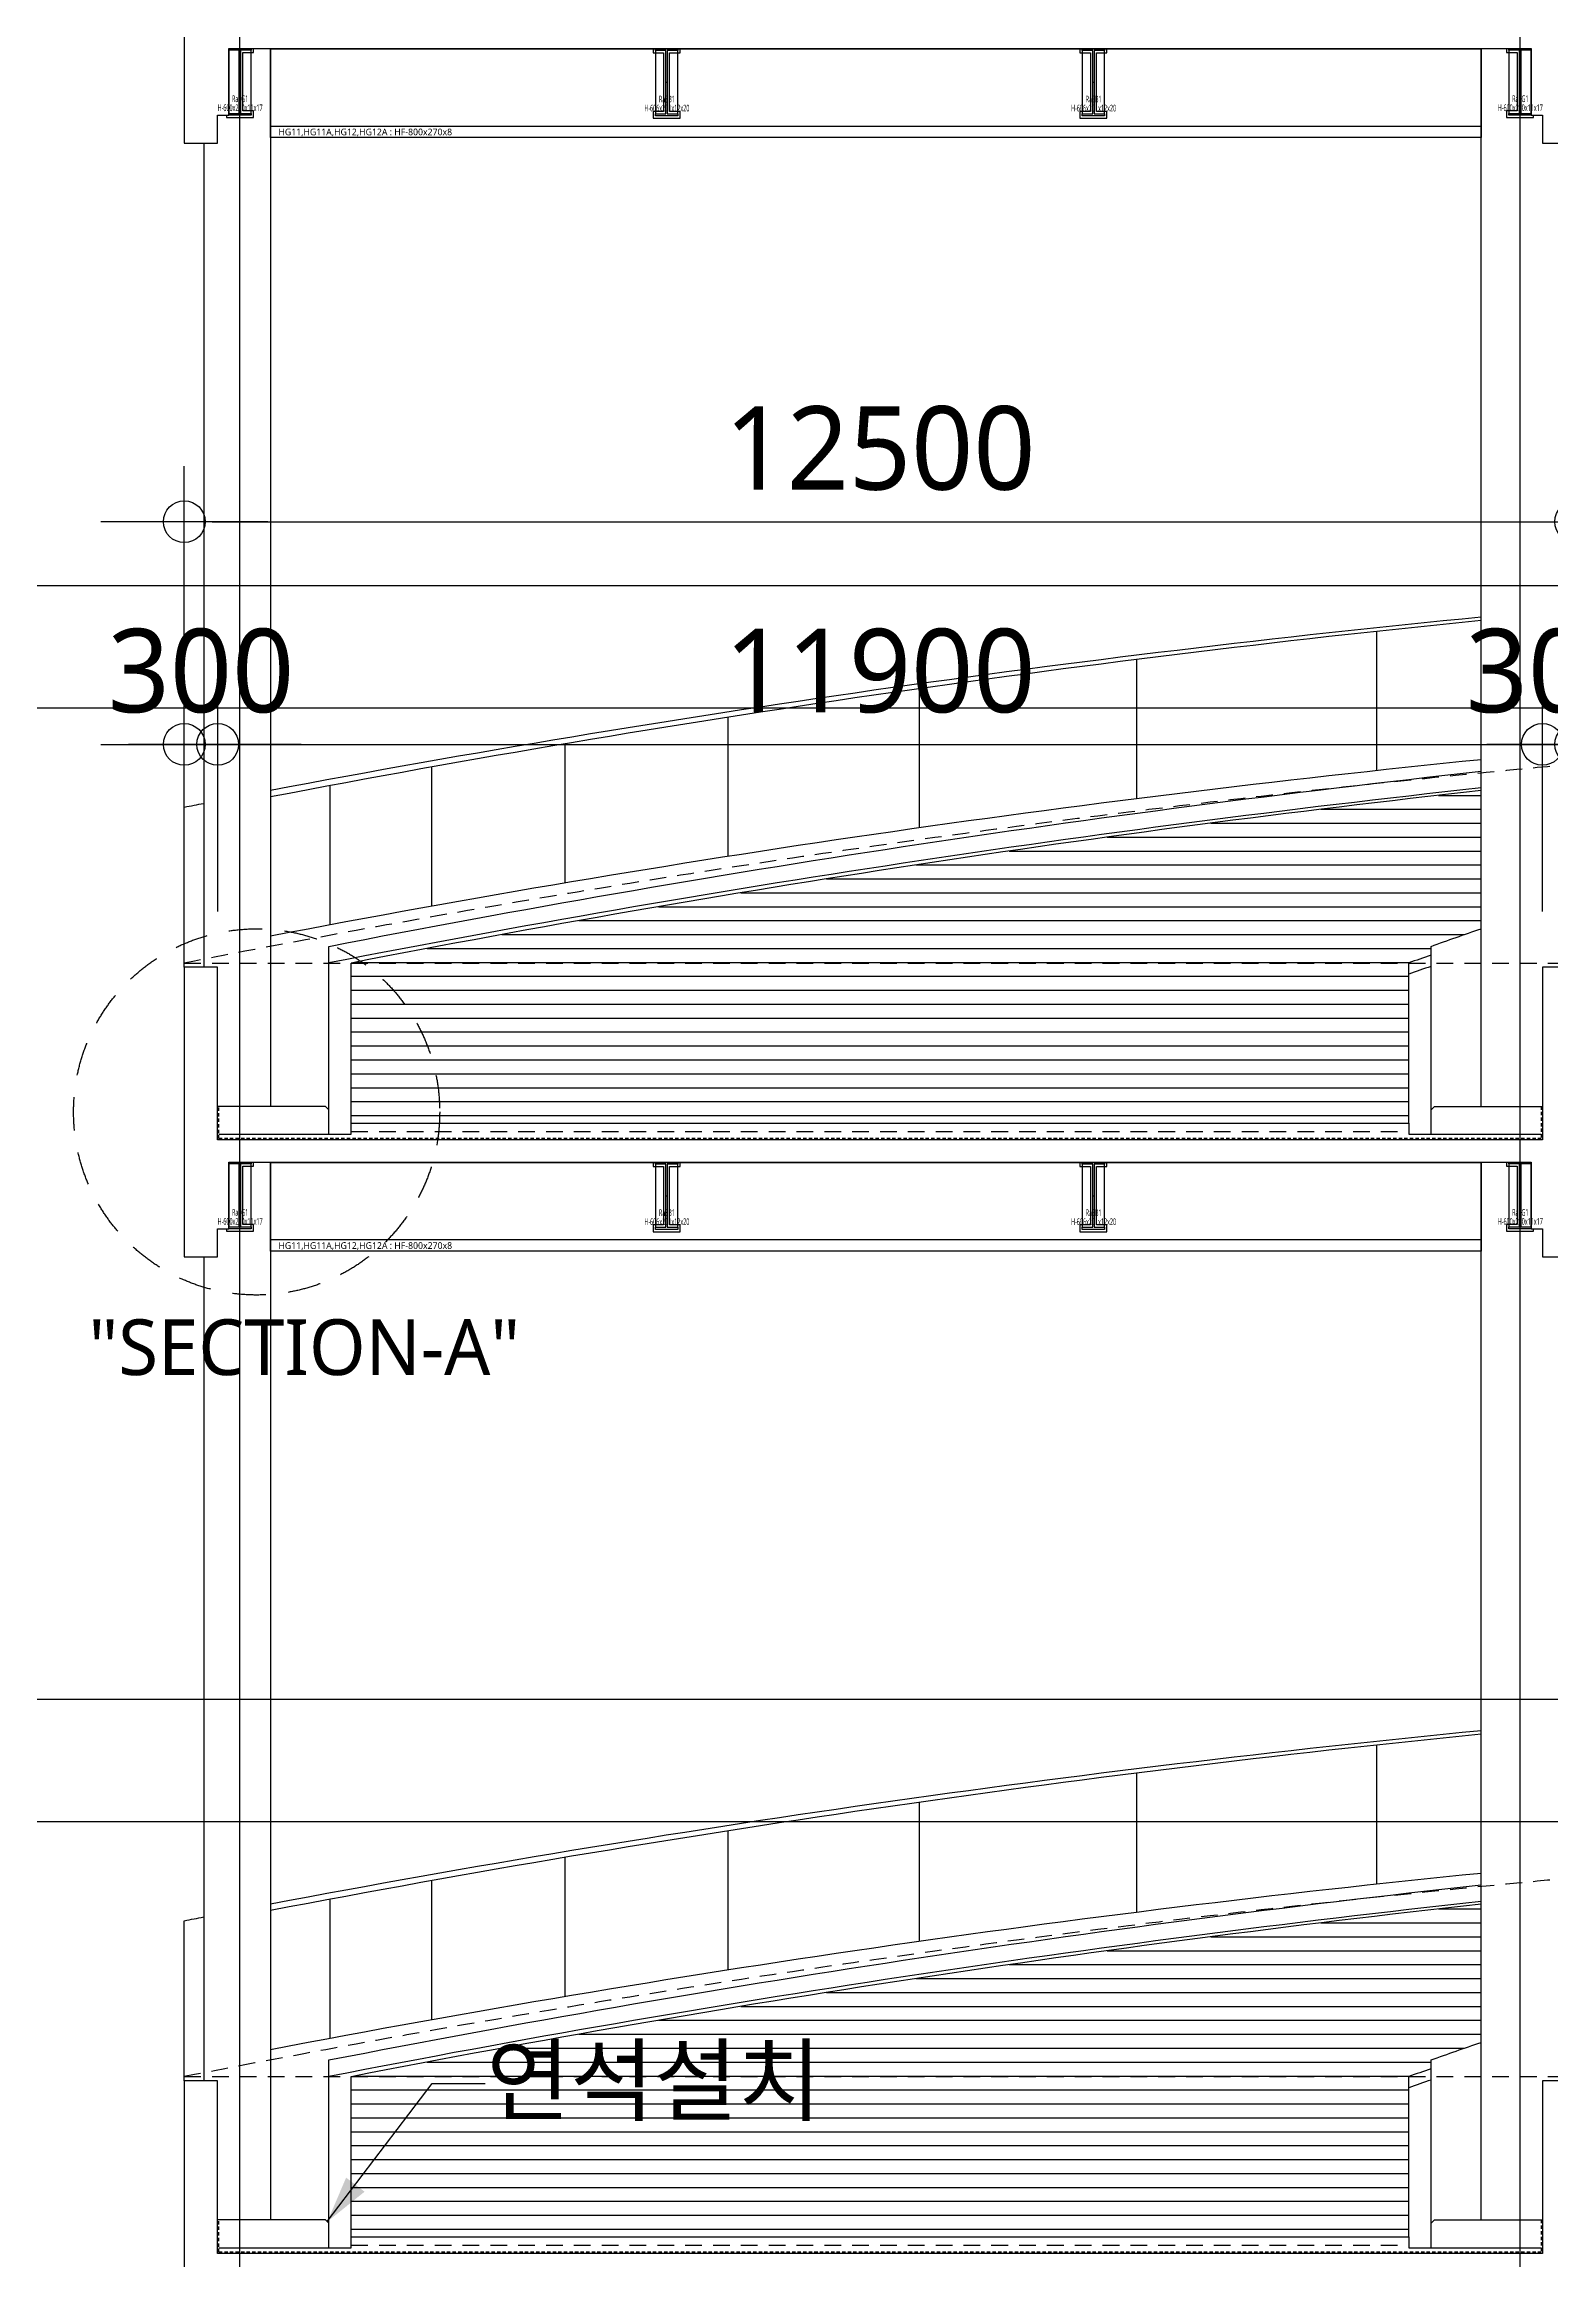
# Model space of a CAD drawing. Header units: millimetres. Extents: x 367092 to 767578, y 396038 to 811791.
# Drawn here: x 588084 to 601617, y 465090 to 484984 of the extents above; entities that cross this region are included whole.
import ezdxf
from ezdxf.enums import TextEntityAlignment as Align

# ---------------------------------------------------------------- set-up
doc = ezdxf.new("R2010")
doc.units = ezdxf.units.MM
doc.header["$LTSCALE"] = 100
doc.header["$MEASUREMENT"] = 0
doc.header["$PDSIZE"] = -10
doc.linetypes.add('HID', pattern=[2.5, 1.5, -1])
doc.layers.get('0').update_dxf_attribs({"linetype": 'CONTINUOUS'})
doc.layers.get('Defpoints').update_dxf_attribs({"color": 171, "linetype": 'CONTINUOUS'})
for name, color, linetype in [('02-COL', 2, 'CONTINUOUS'), ('cen', 14, 'CONTINUOUS'), ('ELE-6', 8, 'CONTINUOUS'), ('ELE-6 (251)', 251, 'CONTINUOUS'), ('ELE6', 8, 'CONTINUOUS'), ('FIN', 8, 'CONTINUOUS'), ('FIN(내화피복)', 8, 'CONTINUOUS'), ('HAT-252', 252, 'CONTINUOUS'), ('HF', 3, 'CONTINUOUS'), ('LED', 7, 'CONTINUOUS'), ('NDIM', 7, 'CONTINUOUS'), ('SASAC 도면번호', 6, 'CONTINUOUS'), ('STEEL', 5, 'CONTINUOUS'), ('STL', 3, 'CONTINUOUS'), ('SYM', 7, 'CONTINUOUS'), ('TEXT', 3, 'CONTINUOUS'), ('TEXT(MIN)', 7, 'CONTINUOUS'), ('wire-meshes', 1, 'CONTINUOUS')]:
    doc.layers.add(name, color=color, linetype=linetype)
doc.styles.add('CGS', font='cgse', dxfattribs={"bigfont": 'cgs'})
doc.styles.add('TE', font='malgun_0.ttf')
doc.styles.add('나눔바른고딕', font='NanumBarunGothic.ttf')
doc.dimstyles.new('NDIM 1200', dxfattribs={"dimscale": 500, "dimtxt": 3, "dimasz": 1, "dimexe": 2, "dimexo": 2, "dimgap": 1, "dimtad": 1, "dimdec": 0, "dimdsep": 46, "dimtxsty": 'CGS', "dimblk": 'DOT0', "dimcen": 1, "dimdle": 8, "dimclrd": 2, "dimclre": 2, "dimclrt": 2, "dimadec": 0, "dimazin": 0, "dimtfac": 1, "dimtdec": 0, "dimtix": 1, "dimtmove": 2, "dimatfit": 3, "dimldrblk": 'DOT0', "dimfxl": 1, "dimtolj": 1, "dimtzin": 0, "dimlwd": -1, "dimlwe": -1, "dimarcsym": 0})

# ---------------------------------------------------------------- blocks, each defined once
blk = doc.blocks.new('*U261')
at = {"layer": 'ELE6', "ltscale": 0.1}
for p, q in [((10875, -8), (0, -8)), ((10875, -700), (0, -700))]:
    blk.add_line(p, q, dxfattribs=at)
blk.add_lwpolyline([(10875, -800), (0, -800), (0, 0), (10875, 0)], close=True, dxfattribs=at)
at = {"layer": 'Defpoints', "style": 'TE'}
blk.add_text('HG11,HG11A,HG12,HG12A : HF-800x270x8', height=60, dxfattribs=at).set_placement((851, -750), align=Align.MIDDLE_CENTER)
blk = doc.blocks.new('*U198')
at = {"layer": 'Defpoints'}
for p, q in [((-100.5, 283), (-100.5, -283)), ((100.5, -283), (100.5, 283)), ((-6, 0), (6, 0))]:
    blk.add_line(p, q, dxfattribs=at)
at = {"layer": 'STEEL', "color": 0, "linetype": 'ByBlock', "ltscale": 0.5}
for p, q in [((-6, 283), (-100.5, 283)), ((-6, -283), (-6, 283)), ((100.5, 283), (6, 283)), ((6, 283), (6, -283)), ((-100.5, -283), (-6, -283)), ((6, -283), (100.5, -283))]:
    blk.add_line(p, q, dxfattribs=at)
for points in [[(-100.5, 283), (-100.5, 303), (100.5, 303), (100.5, 283)], [(100.5, -283), (100.5, -303), (-100.5, -303), (-100.5, -283)]]:
    blk.add_lwpolyline(points, dxfattribs=at)
blk = doc.blocks.new('RaSB1')
at = {"layer": 'STL'}
blk.add_blockref('*U198', (0, -303), dxfattribs=at)
at = {"layer": 'Defpoints', "style": 'TE', "width": 0.5}
for s, p in [('H-606x201x12x20', (2, -536)), ('RaSB1', (2, -455))]:
    blk.add_text(s, height=60, dxfattribs=at).set_placement(p, align=Align.MIDDLE_CENTER)
blk = doc.blocks.new('*U195')
at = {"layer": 'Defpoints'}
for p, q in [((-100, 283), (-100, -283)), ((100, -283), (100, 283)), ((-5.5, 0), (5.5, 0))]:
    blk.add_line(p, q, dxfattribs=at)
at = {"layer": 'STEEL', "color": 0, "linetype": 'ByBlock', "ltscale": 0.5}
for p, q in [((-5.5, 283), (-100, 283)), ((-5.5, -283), (-5.5, 283)), ((100, 283), (5.5, 283)), ((5.5, 283), (5.5, -283)), ((-100, -283), (-5.5, -283)), ((5.5, -283), (100, -283))]:
    blk.add_line(p, q, dxfattribs=at)
for points in [[(-100, 283), (-100, 300), (100, 300), (100, 283)], [(100, -283), (100, -300), (-100, -300), (-100, -283)]]:
    blk.add_lwpolyline(points, dxfattribs=at)
blk = doc.blocks.new('RaSG1')
at = {"layer": 'HF'}
blk.add_blockref('*U195', (0, -300), dxfattribs=at)
at = {"layer": 'Defpoints', "style": 'TE', "width": 0.5}
for s, p in [('H-600x200x11x17', (2, -533)), ('RaSG1', (2, -452))]:
    blk.add_text(s, height=60, dxfattribs=at).set_placement(p, align=Align.MIDDLE_CENTER)
blk = doc.blocks.new('횡단면 난간입면')
at = {"layer": 'HAT-252', "ltscale": 10000}
h = blk.add_hatch(dxfattribs=at)
h.set_pattern_fill('ANSI31', color=256, scale=1000, angle=135)
h.set_pattern_definition([(180, (-651854.83, -385385.42), (-7e-15, -125), [])])
edge = h.paths.add_edge_path()
edge.add_line((11850, 18234), (11850, 18073))
edge.add_arc((22888, -8165), 28465, 111.6734, 112.8163, ccw=False)
edge.add_arc((24842, -105583), 124496, 95.747, 95.99014)
edge = h.paths.add_edge_path()
edge.add_arc((24235, -23091), 42010, 108.7956, 109.084)
edge.add_line((10500, 16609), (10500, 15172))
edge.add_line((10500, 15172), (1000, 15172))
edge.add_line((1000, 15172), (1000, 16609))
edge.add_arc((24842, -105583), 124496, 96.31417, 101.04083, ccw=False)
edge.add_line((11150, 18158), (11150, 16917))
edge.add_arc((23951, -20227), 39289, 109.0159, 109.7115)
edge.add_line((10700, 16759), (10700, 16678))
h = blk.add_hatch(dxfattribs=at)
h.set_pattern_fill('ANSI31', color=256, scale=1000, angle=135)
h.set_pattern_definition([(180, (-651854.83, -395385.42), (-7e-15, -125), [])])
edge = h.paths.add_edge_path()
edge.add_line((11850, 8234), (11850, 8073))
edge.add_arc((22888, -18165), 28465, 111.6734, 112.8163, ccw=False)
edge.add_arc((24842, -115583), 124496, 95.747, 95.99014)
edge = h.paths.add_edge_path()
edge.add_arc((24235, -33091), 42010, 108.7956, 109.084)
edge.add_line((10500, 6609), (10500, 5172))
edge.add_line((10500, 5172), (1000, 5172))
edge.add_line((1000, 5172), (1000, 6609))
edge.add_arc((24842, -115583), 124496, 96.31417, 101.04083, ccw=False)
edge.add_line((11150, 8158), (11150, 6917))
edge.add_arc((23951, -30227), 39289, 109.0159, 109.7115)
edge.add_line((10700, 6759), (10700, 6678))
at = {"layer": 'ELE-6 (251)', "ltscale": 10000}
for p, q in [((1000, 15172), (1000, 16609)), ((10500, 15172), (10500, 16609)), ((1000, 5172), (1000, 6609)), ((10500, 5172), (10500, 6609))]:
    blk.add_line(p, q, dxfattribs=at)
for points in [[(800, 15292), (800, 16759, -0.021093), (11150, 18331, -0.021093)], [(-500, 16572), (-500, 18009, -0.000362), (-325, 18043)], [(10700, 15292), (10700, 16759, -0.003035), (11150, 16917)], [(800, 5292), (800, 6759, -0.021093), (11150, 8331, -0.021093)], [(-500, 6572), (-500, 8009, -0.000362), (-325, 8043)], [(10700, 5292), (10700, 6759, -0.003035), (11150, 6917)]]:
    blk.add_lwpolyline(points, format="xyb", dxfattribs=at)
for centre, radius, start, end in [((23135, -102770), 123070, 95.58838, 100.70459), ((23446, -102848), 123148, 95.73038, 100.84516), ((23446, -104098), 123148, 95.73038, 100.84516), ((24589, -105223), 124134, 96.21532, 101.04869), ((24842, -105583), 124496, 96.31417, 101.04083), ((24235, -23091), 42010, 108.7956, 109.084), ((24235, -23191), 42010, 108.7956, 109.084), ((23135, -112770), 123070, 95.58838, 100.70459), ((23446, -112848), 123148, 95.73038, 100.84516), ((23446, -114098), 123148, 95.73038, 100.84516), ((24589, -115223), 124134, 96.21532, 101.04869), ((24842, -115583), 124496, 96.31417, 101.04083), ((24235, -33091), 42010, 108.7956, 109.084), ((24235, -33191), 42010, 108.7956, 109.084)]:
    blk.add_arc(centre, radius, start, end, dxfattribs=at)
at = {"layer": 'HAT-252', "color": 253, "ltscale": 10000}
for p, q in [((10210, 19587), (10210, 18337)), ((8053, 19335), (8053, 18085)), ((6103, 19073), (6103, 17823)), ((4384, 18817), (4384, 17567)), ((2919, 18578), (2919, 17328)), ((1722, 18370), (1722, 17120)), ((808, 18202), (808, 16952)), ((10210, 9587), (10210, 8337)), ((8053, 9335), (8053, 8085)), ((6103, 9073), (6103, 7823)), ((4384, 8817), (4384, 7567)), ((2919, 8578), (2919, 7328)), ((1722, 8370), (1722, 7120)), ((808, 8202), (808, 6952))]:
    blk.add_line(p, q, dxfattribs=at)
blk = doc.blocks.new('DOT0')
blk.add_line((-3, 0), (3, 0))
at = {"color": 6}
blk.add_circle((0, 0), 0.75, dxfattribs=at)
blk = doc.blocks.new('*D281')
at = {"layer": 'Defpoints', "color": 0, "ltscale": 0.4, "transparency": 16777216}
for p in [(601842, 480697), (589342, 476697), (601842, 476697)]:
    blk.add_point(p, dxfattribs=at)
at = {"layer": 'NDIM', "ltscale": 0.4, "transparency": 16777216}
for p, q in [((589342, 477197), (589342, 481197)), ((601842, 477197), (601842, 481197)), ((589592, 480697), (601592, 480697))]:
    blk.add_line(p, q, dxfattribs=at)
at = {"layer": 'NDIM', "ltscale": 0.4, "transparency": 16777216, "xscale": 250, "yscale": 250, "zscale": 250, "rotation": 180}
blk.add_blockref('DOT0', (589342, 480697), dxfattribs=at)
at = {"layer": 'NDIM', "ltscale": 0.4, "transparency": 16777216, "xscale": 250, "yscale": 250, "zscale": 250}
blk.add_blockref('DOT0', (601842, 480697), dxfattribs=at)
at = {"layer": 'NDIM', "ltscale": 0.4, "transparency": 16777216, "insert": (595592, 481354), "char_height": 750, "attachment_point": 5, "style": '나눔바른고딕'}
blk.add_mtext('\\A1;12500', dxfattribs=at)
blk = doc.blocks.new('*D283')
at = {"layer": 'Defpoints', "color": 0, "ltscale": 0.4, "transparency": 16777216}
for p in [(589642, 478697), (589342, 476697), (589642, 476697)]:
    blk.add_point(p, dxfattribs=at)
at = {"layer": 'NDIM', "ltscale": 0.4, "transparency": 16777216}
for p, q in [((589342, 477197), (589342, 479197)), ((589642, 477197), (589642, 479197)), ((589092, 478697), (588842, 478697)), ((589342, 478697), (589642, 478697)), ((589892, 478697), (590142, 478697))]:
    blk.add_line(p, q, dxfattribs=at)
at = {"layer": 'NDIM', "ltscale": 0.4, "transparency": 16777216, "xscale": 250, "yscale": 250, "zscale": 250}
blk.add_blockref('DOT0', (589342, 478697), dxfattribs=at)
at = {"layer": 'NDIM', "ltscale": 0.4, "transparency": 16777216, "xscale": 250, "yscale": 250, "zscale": 250, "rotation": 180}
blk.add_blockref('DOT0', (589642, 478697), dxfattribs=at)
at = {"layer": 'NDIM', "ltscale": 0.4, "transparency": 16777216, "insert": (589492, 479355), "char_height": 750, "attachment_point": 5, "style": '나눔바른고딕'}
blk.add_mtext('\\A1;300', dxfattribs=at)
blk = doc.blocks.new('*D284')
at = {"layer": 'Defpoints', "color": 0, "ltscale": 0.4, "transparency": 16777216}
for p in [(601542, 478697), (589642, 476697), (601542, 476697)]:
    blk.add_point(p, dxfattribs=at)
at = {"layer": 'NDIM', "ltscale": 0.4, "transparency": 16777216}
for p, q in [((589642, 477197), (589642, 479197)), ((601542, 477197), (601542, 479197)), ((589892, 478697), (601292, 478697))]:
    blk.add_line(p, q, dxfattribs=at)
at = {"layer": 'NDIM', "ltscale": 0.4, "transparency": 16777216, "xscale": 250, "yscale": 250, "zscale": 250, "rotation": 180}
blk.add_blockref('DOT0', (589642, 478697), dxfattribs=at)
at = {"layer": 'NDIM', "ltscale": 0.4, "transparency": 16777216, "xscale": 250, "yscale": 250, "zscale": 250}
blk.add_blockref('DOT0', (601542, 478697), dxfattribs=at)
at = {"layer": 'NDIM', "ltscale": 0.4, "transparency": 16777216, "insert": (595592, 479355), "char_height": 750, "attachment_point": 5, "style": '나눔바른고딕'}
blk.add_mtext('\\A1;11900', dxfattribs=at)
blk = doc.blocks.new('*D282')
at = {"layer": 'Defpoints', "color": 0, "ltscale": 0.4, "transparency": 16777216}
for p in [(601842, 478697), (601542, 476697), (601842, 476697)]:
    blk.add_point(p, dxfattribs=at)
at = {"layer": 'NDIM', "ltscale": 0.4, "transparency": 16777216}
for p, q in [((601542, 477197), (601542, 479197)), ((601842, 477197), (601842, 479197)), ((601292, 478697), (601042, 478697)), ((601542, 478697), (601842, 478697)), ((602092, 478697), (602342, 478697))]:
    blk.add_line(p, q, dxfattribs=at)
at = {"layer": 'NDIM', "ltscale": 0.4, "transparency": 16777216, "xscale": 250, "yscale": 250, "zscale": 250}
blk.add_blockref('DOT0', (601542, 478697), dxfattribs=at)
at = {"layer": 'NDIM', "ltscale": 0.4, "transparency": 16777216, "xscale": 250, "yscale": 250, "zscale": 250, "rotation": 180}
blk.add_blockref('DOT0', (601842, 478697), dxfattribs=at)
at = {"layer": 'NDIM', "ltscale": 0.4, "transparency": 16777216, "insert": (601692, 479355), "char_height": 750, "attachment_point": 5, "style": '나눔바른고딕'}
blk.add_mtext('\\A1;300', dxfattribs=at)

msp = doc.modelspace()

# ---------------------------------------------------------------- block references
at = {"layer": 'SASAC 도면번호'}
msp.add_blockref('횡단면 난간입면', (589841.8, 460124.8), dxfattribs=at)

# ---------------------------------------------------------------- next in the draw order: linework, layer by layer
at = {"layer": '02-COL', "ltscale": 0.1}
for points in [[(601541.8, 485146.9), (589641.8, 485146.9), (589641.8, 486696.9), (589341.8, 486696.9), (589341.8, 484096.9), (589641.8, 484096.9), (589641.8, 484346.9), (589741.8, 484346.9), (589741.8, 484946.9), (601441.8, 484946.9), (601441.8, 484346.9), (601541.8, 484346.9), (601541.8, 484096.9), (601841.8, 484096.9), (601841.8, 486696.9), (601541.8, 486696.9)], [(601541.8, 475146.9), (589641.8, 475146.9), (589641.8, 476696.9), (589341.8, 476696.9), (589341.8, 474096.9), (589641.8, 474096.9), (589641.8, 474346.9), (589741.8, 474346.9), (589741.8, 474946.9), (601441.8, 474946.9), (601441.8, 474346.9), (601541.8, 474346.9), (601541.8, 474096.9), (601841.8, 474096.9), (601841.8, 476696.9), (601541.8, 476696.9)], [(601541.8, 465146.9), (589641.8, 465146.9), (589641.8, 466696.9), (589341.8, 466696.9), (589341.8, 464096.9), (589641.8, 464096.9), (589641.8, 464346.9), (589741.8, 464346.9), (589741.8, 464946.9), (601441.8, 464946.9), (601441.8, 464346.9), (601541.8, 464346.9), (601541.8, 464096.9), (601841.8, 464096.9), (601841.8, 466696.9), (601541.8, 466696.9)]]:
    msp.add_lwpolyline(points, close=True, dxfattribs=at)
at = {"layer": 'cen', "ltscale": 0.1}
for p, q in [((589841.8, 443513.8), (589841.8, 514524.8)), ((601341.8, 443513.8), (601341.8, 514524.8))]:
    msp.add_line(p, q, dxfattribs=at)
at = {"layer": 'cen', "ltscale": 5}
for p, q in [((586841.8, 480124.8), (642841.8, 480124.8)), ((586841.8, 479024.8), (637341.8, 479024.8)), ((586841.8, 470124.8), (642841.8, 470124.8)), ((586841.8, 469024.8), (637341.8, 469024.8))]:
    msp.add_line(p, q, dxfattribs=at)
at = {"layer": 'Defpoints', "linetype": 'HID'}
for points in [[(612841.8, 479024.8, 0.0480741), (589341.8, 476734.1), (601841.8, 476734.1, -0.0996269)], [(612841.8, 469024.8, 0.0480741), (589341.8, 466734.1), (601841.8, 466734.1, -0.0996269)]]:
    msp.add_lwpolyline(points, format="xyb", close=True, dxfattribs=at)
at = {"layer": 'ELE-6', "ltscale": 10000}
for points in [[(590116.8, 484946.9), (590116.8, 475446.9)], [(600991.8, 475446.9), (600991.8, 484946.9)], [(589516.8, 484096.9), (589516.8, 476696.9)], [(590116.8, 474946.9), (590116.8, 465446.9)], [(600991.8, 465446.9), (600991.8, 474946.9)], [(589516.8, 474096.9), (589516.8, 466696.9)]]:
    msp.add_lwpolyline(points, dxfattribs=at)
at = {"layer": 'FIN'}
for points in [[(590641.9, 475196.9), (590641.9, 475416.9), (590611.9, 475446.9), (589641.8, 475446.9)], [(589651.8, 475196.9), (590841.8, 475196.9), (590841.8, 475296.9)], [(590841.8, 475296.9), (600341.8, 475296.9), (600341.8, 475196.9), (601531.8, 475196.9)], [(600541.8, 475196.9), (600541.8, 475416.9), (600571.8, 475446.9), (601541.8, 475446.9)], [(590641.9, 465196.9), (590641.9, 465416.9), (590611.9, 465446.9), (589641.8, 465446.9)], [(600541.8, 465196.9), (600541.8, 465416.9), (600571.8, 465446.9), (601541.8, 465446.9)], [(589651.8, 465196.9), (590841.8, 465196.9), (590841.8, 465296.9)], [(590841.8, 465296.9), (600341.8, 465296.9), (600341.8, 465196.9), (601531.8, 465196.9)]]:
    msp.add_lwpolyline(points, dxfattribs=at)
at = {"layer": 'FIN(내화피복)', "ltscale": 10000}
for points in [[(589720.8, 484346.9), (589720.8, 484325.9), (589962.8, 484325.9), (589962.8, 484384.9), (589868.3, 484384.9), (589868.3, 484908.9), (589962.8, 484908.9), (589962.8, 484946.9)], [(593553.7, 484946.9), (593553.7, 484905.9), (593648.2, 484905.9), (593648.2, 484381.9), (593553.7, 484381.9), (593553.7, 484319.9), (593796.7, 484319.9), (593796.7, 484381.9), (593702.2, 484381.9), (593702.2, 484905.9), (593796.7, 484905.9), (593796.7, 484946.9)], [(597387, 484946.9), (597387, 484905.9), (597481.5, 484905.9), (597481.5, 484381.9), (597387, 484381.9), (597387, 484319.9), (597630, 484319.9), (597630, 484381.9), (597535.5, 484381.9), (597535.5, 484905.9), (597630, 484905.9), (597630, 484946.9)], [(601220.8, 484946.9), (601220.8, 484908.9), (601315.3, 484908.9), (601315.3, 484384.9), (601220.8, 484384.9), (601220.8, 484325.9), (601462.8, 484325.9), (601462.8, 484346.9)], [(589720.8, 474346.9), (589720.8, 474325.9), (589962.8, 474325.9), (589962.8, 474384.9), (589868.3, 474384.9), (589868.3, 474908.9), (589962.8, 474908.9), (589962.8, 474946.9)], [(593553.7, 474946.9), (593553.7, 474905.9), (593648.2, 474905.9), (593648.2, 474381.9), (593553.7, 474381.9), (593553.7, 474319.9), (593796.7, 474319.9), (593796.7, 474381.9), (593702.2, 474381.9), (593702.2, 474905.9), (593796.7, 474905.9), (593796.7, 474946.9)], [(597387, 474946.9), (597387, 474905.9), (597481.5, 474905.9), (597481.5, 474381.9), (597387, 474381.9), (597387, 474319.9), (597630, 474319.9), (597630, 474381.9), (597535.5, 474381.9), (597535.5, 474905.9), (597630, 474905.9), (597630, 474946.9)], [(601220.8, 474946.9), (601220.8, 474908.9), (601315.3, 474908.9), (601315.3, 474384.9), (601220.8, 474384.9), (601220.8, 474325.9), (601462.8, 474325.9), (601462.8, 474346.9)]]:
    msp.add_lwpolyline(points, dxfattribs=at)
at = {"layer": 'HAT-252', "linetype": 'HID', "ltscale": 0.2}
for points in [[(601531.8, 475446.9), (601531.8, 475156.9), (589651.8, 475156.9), (589651.8, 475446.9)], [(601531.8, 465446.9), (601531.8, 465156.9), (589651.8, 465156.9), (589651.8, 465446.9)]]:
    msp.add_lwpolyline(points, dxfattribs=at)
at = {"layer": 'LED'}
msp.add_lwpolyline([(590626.9, 465431.9), (591567.9, 466671.5), (592045.5, 466671.5)], dxfattribs=at)
msp.add_solid([(590626.9, 465431.9), (590961.8, 465700.8), (590795.9, 465826.8)], dxfattribs=at)
at = {"layer": 'SYM', "linetype": 'HID', "ltscale": 2}
msp.add_circle((589991.9, 475396.9), 1644.3, dxfattribs=at)
at = {"layer": 'wire-meshes', "linetype": 'HID'}
for p, q in [((590841.8, 475221.9), (600341.8, 475221.9)), ((590841.8, 465221.9), (600341.8, 465221.9))]:
    msp.add_line(p, q, dxfattribs=at)

# ---------------------------------------------------------------- next in the draw order: block references
at = {"layer": '02-COL'}
for name, p in [('RaSG1', (589841.8, 484946.9)), ('*U261', (590116.8, 484946.9)), ('RaSB1', (593675.2, 484946.9)), ('RaSB1', (597508.5, 484946.9)), ('RaSG1', (601341.8, 484946.9)), ('RaSG1', (589841.8, 474946.9)), ('*U261', (590116.8, 474946.9)), ('RaSB1', (593675.2, 474946.9)), ('RaSB1', (597508.5, 474946.9)), ('RaSG1', (601341.8, 474946.9))]:
    msp.add_blockref(name, p, dxfattribs=at)

# ---------------------------------------------------------------- next in the draw order: texts
at = {"layer": 'TEXT', "style": '나눔바른고딕'}
msp.add_text('"SECTION-A"', height=500, dxfattribs=at).set_placement((590420.4, 473284), align=Align.MIDDLE_CENTER)
at = {"layer": 'TEXT(MIN)', "style": '나눔바른고딕'}
msp.add_text('연석설치', height=600, dxfattribs=at).set_placement((595067.3, 466700.2), align=Align.MIDDLE_RIGHT)

# ---------------------------------------------------------------- next in the draw order: dimensions: what is measured, and where the dimension line sits
at = {"layer": 'NDIM', "ltscale": 0.4}
for base, p1, p2, picture, middle in [((601841.8, 480696.9), (589341.8, 476696.9), (601841.8, 476696.9), '*D281', (595591.8, 481354.2)), ((589641.8, 478696.9), (589341.8, 476696.9), (589641.8, 476696.9), '*D283', (589491.8, 479354.7)), ((601541.8, 478696.9), (589641.8, 476696.9), (601541.8, 476696.9), '*D284', (595591.8, 479354.7)), ((601841.8, 478696.9), (601541.8, 476696.9), (601841.8, 476696.9), '*D282', (601691.8, 479354.7))]:
    dim = msp.add_linear_dim(base=base, p1=p1, p2=p2, dimstyle='NDIM 1200', override={"dimscale": 250, "dimtxsty": '나눔바른고딕', "dimclrd": 256, "dimclre": 256, "dimclrt": 256}, dxfattribs=at)
    dim.commit()
    dim.dimension.update_dxf_attribs({"geometry": picture, "text_midpoint": middle})

doc.saveas('drawing.dxf')
